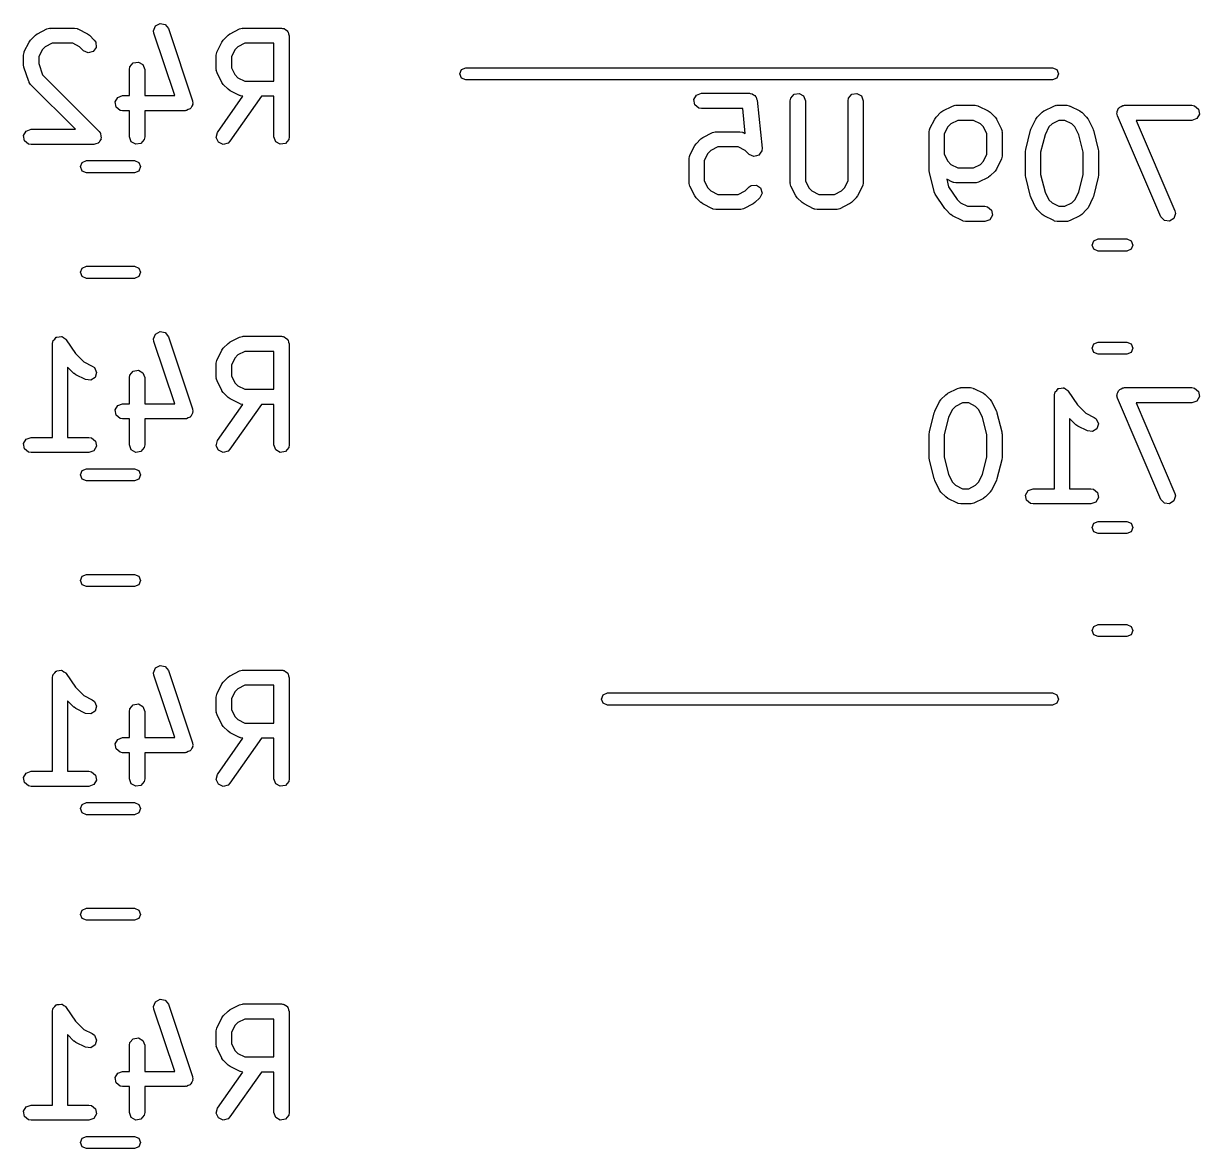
# Model space of a CAD drawing. Extents: x 123.3 to 169.7, y -142.3 to -47.
# Drawn here: x 146.46 to 158.09, y -119.17 to -108.04 of the extents above; entities that cross this region are included whole.
import ezdxf

# ---------------------------------------------------------------- set-up
doc = ezdxf.new("R2010")
doc.units = 0
doc.layers.add('BLACK', color=7, linetype='CONTINUOUS')

msp = doc.modelspace()

# ---------------------------------------------------------------- linework, layer by layer
at = {"layer": 'BLACK', "linetype": 'CONTINUOUS'}
for p, q in [((146.596, -108.145), (146.691, -108.097)), ((146.691, -108.097), (146.716, -108.09)), ((146.716, -108.09), (146.721, -108.091)), ((146.721, -108.091), (146.725, -108.089)), ((146.725, -108.089), (146.963, -108.089)), ((146.963, -108.089), (146.989, -108.094)), ((146.989, -108.094), (146.992, -108.097)), ((146.992, -108.097), (146.996, -108.097)), ((146.996, -108.097), (147.092, -108.145)), ((147.745, -108.115), (147.764, -108.067)), ((147.749, -108.14), (147.745, -108.115)), ((147.764, -108.067), (147.809, -108.043)), ((147.809, -108.043), (147.859, -108.053)), ((147.859, -108.053), (147.891, -108.093)), ((147.891, -108.093), (148.129, -108.807)), ((148.501, -108.145), (148.596, -108.097)), ((148.596, -108.097), (148.621, -108.09)), ((148.621, -108.09), (148.625, -108.091)), ((148.625, -108.091), (148.63, -108.089)), ((148.63, -108.089), (149.01, -108.089)), ((149.01, -108.089), (149.02, -108.091)), ((149.02, -108.091), (149.023, -108.091)), ((149.023, -108.091), (149.026, -108.092)), ((149.026, -108.092), (149.036, -108.094)), ((149.036, -108.094), (149.051, -108.106)), ((149.051, -108.106), (149.068, -108.116)), ((149.068, -108.116), (149.07, -108.123)), ((149.07, -108.123), (149.075, -108.127)), ((149.075, -108.127), (149.079, -108.146)), ((146.467, -108.321), (146.515, -108.226)), ((146.515, -108.226), (146.528, -108.208)), ((146.528, -108.208), (146.529, -108.207)), ((146.529, -108.207), (146.576, -108.159)), ((146.576, -108.159), (146.595, -108.146)), ((146.595, -108.146), (146.596, -108.145)), ((146.742, -108.239), (146.674, -108.274)), ((146.945, -108.239), (146.742, -108.239)), ((147.014, -108.274), (146.945, -108.239)), ((147.092, -108.145), (147.11, -108.158)), ((147.11, -108.158), (147.111, -108.159)), ((147.111, -108.159), (147.159, -108.207)), ((147.159, -108.207), (147.174, -108.228)), ((147.174, -108.228), (147.178, -108.279)), ((147.954, -108.756), (147.749, -108.14)), ((148.372, -108.321), (148.42, -108.226)), ((148.42, -108.226), (148.433, -108.208)), ((148.433, -108.208), (148.434, -108.207)), ((148.434, -108.207), (148.481, -108.159)), ((148.481, -108.159), (148.5, -108.146)), ((148.5, -108.146), (148.501, -108.145)), ((148.647, -108.239), (148.579, -108.274)), ((148.935, -108.239), (148.647, -108.239)), ((148.935, -108.613), (148.935, -108.239)), ((149.079, -108.146), (149.085, -108.164)), ((149.085, -108.164), (149.085, -109.164)), ((146.459, -108.355), (146.464, -108.329)), ((146.459, -108.45), (146.459, -108.355)), ((146.464, -108.329), (146.467, -108.326)), ((146.467, -108.326), (146.467, -108.321)), ((146.644, -108.304), (146.609, -108.373)), ((146.674, -108.274), (146.644, -108.304)), ((147.053, -108.313), (147.014, -108.274)), ((147.099, -108.334), (147.053, -108.313)), ((147.149, -108.321), (147.099, -108.334)), ((147.178, -108.279), (147.149, -108.321)), ((148.364, -108.355), (148.369, -108.329)), ((148.364, -108.498), (148.364, -108.355)), ((148.369, -108.329), (148.371, -108.326)), ((148.371, -108.326), (148.372, -108.321)), ((148.548, -108.304), (148.514, -108.373)), ((148.579, -108.274), (148.548, -108.304)), ((146.46, -108.452), (146.459, -108.45)), ((146.463, -108.474), (146.46, -108.452)), ((146.511, -108.617), (146.463, -108.474)), ((146.609, -108.373), (146.609, -108.438)), ((146.609, -108.438), (146.647, -108.552)), ((147.507, -108.498), (147.511, -108.472)), ((147.511, -108.472), (147.544, -108.433)), ((147.544, -108.433), (147.595, -108.424)), ((147.595, -108.424), (147.639, -108.45)), ((147.639, -108.45), (147.657, -108.498)), ((148.514, -108.373), (148.514, -108.48)), ((146.647, -108.552), (147.206, -109.111)), ((147.507, -108.756), (147.507, -108.498)), ((147.657, -108.498), (147.657, -108.756)), ((148.366, -108.502), (148.364, -108.498)), ((148.365, -108.506), (148.366, -108.502)), ((148.372, -108.531), (148.365, -108.506)), ((148.42, -108.626), (148.372, -108.531)), ((148.514, -108.48), (148.548, -108.549)), ((148.548, -108.549), (148.579, -108.579)), ((148.579, -108.579), (148.647, -108.613)), ((150.772, -108.541), (150.79, -108.499)), ((150.79, -108.583), (150.772, -108.541)), ((150.79, -108.499), (150.832, -108.481)), ((150.832, -108.601), (150.79, -108.583)), ((150.832, -108.481), (156.632, -108.481)), ((156.632, -108.481), (156.674, -108.499)), ((156.674, -108.583), (156.632, -108.601)), ((156.674, -108.499), (156.692, -108.541)), ((156.692, -108.541), (156.674, -108.583)), ((146.514, -108.62), (146.511, -108.617)), ((146.514, -108.625), (146.514, -108.62)), ((146.529, -108.646), (146.514, -108.625)), ((146.972, -109.089), (146.529, -108.646)), ((148.421, -108.628), (148.42, -108.626)), ((148.434, -108.646), (148.421, -108.628)), ((148.481, -108.694), (148.434, -108.646)), ((148.483, -108.694), (148.481, -108.694)), ((148.501, -108.708), (148.483, -108.694)), ((148.596, -108.755), (148.501, -108.708)), ((148.647, -108.613), (148.935, -108.613)), ((156.632, -108.601), (150.832, -108.601)), ((147.365, -108.818), (147.391, -108.774)), ((147.374, -108.869), (147.365, -108.818)), ((147.391, -108.774), (147.439, -108.756)), ((147.439, -108.756), (147.507, -108.756)), ((147.657, -108.756), (147.954, -108.756)), ((148.129, -108.807), (148.133, -108.833)), ((148.378, -109.121), (148.628, -108.763)), ((148.811, -108.763), (148.5, -109.207)), ((148.6, -108.756), (148.596, -108.755)), ((148.604, -108.759), (148.6, -108.756)), ((148.628, -108.763), (148.604, -108.759)), ((148.935, -108.763), (148.811, -108.763)), ((148.935, -109.164), (148.935, -108.763)), ((153.088, -108.795), (153.114, -108.751)), ((153.097, -108.846), (153.088, -108.795)), ((153.114, -108.751), (153.162, -108.733)), ((153.162, -108.733), (153.638, -108.733)), ((153.638, -108.733), (153.642, -108.734)), ((153.642, -108.734), (153.644, -108.734)), ((153.644, -108.734), (153.647, -108.735)), ((153.647, -108.735), (153.664, -108.738)), ((153.664, -108.738), (153.676, -108.748)), ((153.676, -108.748), (153.691, -108.755)), ((153.691, -108.755), (153.695, -108.764)), ((153.695, -108.764), (153.703, -108.771)), ((153.703, -108.771), (153.706, -108.787)), ((153.706, -108.787), (153.713, -108.801)), ((153.713, -108.801), (153.761, -109.277)), ((154.039, -108.808), (154.044, -108.783)), ((154.039, -109.618), (154.039, -108.808)), ((154.044, -108.783), (154.077, -108.743)), ((154.077, -108.743), (154.127, -108.735)), ((154.127, -108.735), (154.172, -108.76)), ((154.172, -108.76), (154.189, -108.808)), ((154.189, -108.808), (154.189, -109.6)), ((154.611, -108.808), (154.615, -108.783)), ((154.611, -109.6), (154.611, -108.808)), ((154.615, -108.783), (154.648, -108.743)), ((154.648, -108.743), (154.699, -108.735)), ((154.699, -108.735), (154.743, -108.76)), ((154.743, -108.76), (154.761, -108.808)), ((154.761, -108.808), (154.761, -109.618)), ((147.413, -108.902), (147.374, -108.869)), ((147.439, -108.906), (147.413, -108.902)), ((147.507, -108.906), (147.439, -108.906)), ((147.507, -109.164), (147.507, -108.906)), ((148.058, -108.906), (147.657, -108.906)), ((147.657, -108.906), (147.657, -109.164)), ((148.063, -108.904), (148.058, -108.906)), ((148.069, -108.905), (148.063, -108.904)), ((148.087, -108.895), (148.069, -108.905)), ((148.106, -108.888), (148.087, -108.895)), ((148.109, -108.884), (148.106, -108.888)), ((148.114, -108.881), (148.109, -108.884)), ((148.122, -108.862), (148.114, -108.881)), ((148.132, -108.844), (148.122, -108.862)), ((148.133, -108.833), (148.131, -108.838)), ((148.131, -108.838), (148.132, -108.844)), ((153.136, -108.879), (153.097, -108.846)), ((153.162, -108.883), (153.136, -108.879)), ((153.57, -108.883), (153.162, -108.883)), ((153.595, -109.132), (153.57, -108.883)), ((155.482, -108.969), (155.53, -108.921)), ((155.53, -108.921), (155.548, -108.908)), ((155.548, -108.908), (155.55, -108.907)), ((155.55, -108.907), (155.645, -108.859)), ((155.645, -108.859), (155.67, -108.852)), ((155.67, -108.852), (155.674, -108.853)), ((155.674, -108.853), (155.678, -108.851)), ((155.678, -108.851), (155.869, -108.851)), ((155.869, -108.851), (155.895, -108.856)), ((155.895, -108.856), (155.898, -108.859)), ((155.898, -108.859), (155.902, -108.859)), ((155.902, -108.859), (155.998, -108.907)), ((155.998, -108.907), (156.016, -108.92)), ((156.016, -108.92), (156.017, -108.921)), ((156.017, -108.921), (156.065, -108.969)), ((156.482, -108.969), (156.53, -108.921)), ((156.53, -108.921), (156.548, -108.908)), ((156.548, -108.908), (156.55, -108.907)), ((156.55, -108.907), (156.645, -108.859)), ((156.645, -108.859), (156.67, -108.852)), ((156.67, -108.852), (156.674, -108.853)), ((156.674, -108.853), (156.678, -108.851)), ((156.678, -108.851), (156.774, -108.851)), ((156.774, -108.851), (156.799, -108.856)), ((156.799, -108.856), (156.803, -108.859)), ((156.803, -108.859), (156.807, -108.859)), ((156.807, -108.859), (156.902, -108.907)), ((156.902, -108.907), (156.92, -108.92)), ((156.92, -108.92), (156.922, -108.921)), ((156.922, -108.921), (156.97, -108.969)), ((157.27, -108.931), (157.273, -108.922)), ((157.276, -108.956), (157.27, -108.931)), ((157.271, -108.913), (157.28, -108.898)), ((157.273, -108.922), (157.271, -108.913)), ((157.28, -108.898), (157.285, -108.881)), ((157.285, -108.881), (157.292, -108.877)), ((157.292, -108.877), (157.297, -108.869)), ((157.297, -108.869), (157.313, -108.863)), ((157.313, -108.863), (157.328, -108.853)), ((157.328, -108.853), (157.337, -108.854)), ((157.337, -108.854), (157.345, -108.851)), ((157.345, -108.851), (158.012, -108.851)), ((158.012, -108.851), (158.037, -108.856)), ((158.037, -108.856), (158.077, -108.889)), ((158.086, -108.939), (158.06, -108.984)), ((158.077, -108.889), (158.086, -108.939)), ((155.421, -109.083), (155.468, -108.988)), ((155.468, -108.988), (155.482, -108.97)), ((155.482, -108.97), (155.482, -108.969)), ((155.628, -109.036), (155.597, -109.066)), ((155.696, -109.001), (155.628, -109.036)), ((155.851, -109.001), (155.696, -109.001)), ((155.92, -109.036), (155.851, -109.001)), ((155.95, -109.066), (155.92, -109.036)), ((156.065, -108.969), (156.078, -108.987)), ((156.078, -108.987), (156.079, -108.988)), ((156.079, -108.988), (156.126, -109.083)), ((156.421, -109.083), (156.468, -108.988)), ((156.468, -108.988), (156.482, -108.97)), ((156.482, -108.97), (156.482, -108.969)), ((156.628, -109.036), (156.597, -109.066)), ((156.696, -109.001), (156.628, -109.036)), ((156.756, -109.001), (156.696, -109.001)), ((156.824, -109.036), (156.756, -109.001)), ((156.855, -109.066), (156.824, -109.036)), ((156.97, -108.969), (156.982, -108.987)), ((156.982, -108.987), (156.984, -108.988)), ((156.984, -108.988), (157.031, -109.083)), ((157.705, -109.956), (157.276, -108.956)), ((158.012, -109.001), (157.459, -109.001)), ((157.459, -109.001), (157.843, -109.897)), ((158.06, -108.984), (158.012, -109.001)), ((146.46, -109.151), (146.486, -109.107)), ((146.469, -109.202), (146.46, -109.151)), ((146.486, -109.107), (146.534, -109.089)), ((146.534, -109.089), (146.972, -109.089)), ((147.206, -109.111), (147.216, -109.125)), ((147.216, -109.125), (147.218, -109.127)), ((147.218, -109.127), (147.219, -109.129)), ((147.219, -109.129), (147.221, -109.133)), ((147.221, -109.133), (147.223, -109.155)), ((147.223, -109.155), (147.227, -109.177)), ((147.227, -109.177), (147.225, -109.18)), ((147.524, -109.213), (147.507, -109.164)), ((147.657, -109.164), (147.652, -109.19)), ((148.364, -109.171), (148.378, -109.121)), ((148.386, -109.217), (148.364, -109.171)), ((148.953, -109.213), (148.935, -109.164)), ((149.085, -109.164), (149.081, -109.19)), ((153.157, -109.184), (153.175, -109.171)), ((153.175, -109.171), (153.176, -109.17)), ((153.176, -109.17), (153.271, -109.122)), ((153.271, -109.122), (153.296, -109.115)), ((153.296, -109.115), (153.301, -109.116)), ((153.301, -109.116), (153.305, -109.114)), ((153.305, -109.114), (153.543, -109.114)), ((153.543, -109.114), (153.569, -109.119)), ((153.569, -109.119), (153.572, -109.122)), ((153.572, -109.122), (153.577, -109.122)), ((153.577, -109.122), (153.595, -109.132)), ((155.413, -109.117), (155.417, -109.091)), ((155.413, -109.498), (155.413, -109.117)), ((155.417, -109.091), (155.42, -109.088)), ((155.42, -109.088), (155.421, -109.083)), ((155.597, -109.066), (155.563, -109.135)), ((155.563, -109.135), (155.563, -109.337)), ((155.984, -109.135), (155.95, -109.066)), ((155.984, -109.337), (155.984, -109.135)), ((156.126, -109.083), (156.134, -109.108)), ((156.134, -109.108), (156.133, -109.113)), ((156.133, -109.113), (156.134, -109.117)), ((156.134, -109.117), (156.134, -109.355)), ((156.368, -109.289), (156.415, -109.099)), ((156.415, -109.099), (156.42, -109.087)), ((156.42, -109.087), (156.421, -109.083)), ((156.559, -109.143), (156.515, -109.317)), ((156.597, -109.066), (156.559, -109.143)), ((156.893, -109.143), (156.855, -109.066)), ((156.937, -109.317), (156.893, -109.143)), ((157.031, -109.083), (157.035, -109.096)), ((157.035, -109.096), (157.037, -109.099)), ((157.037, -109.099), (157.084, -109.289)), ((146.509, -109.235), (146.469, -109.202)), ((146.534, -109.239), (146.509, -109.235)), ((147.153, -109.239), (146.534, -109.239)), ((147.175, -109.232), (147.153, -109.239)), ((147.196, -109.226), (147.175, -109.232)), ((147.198, -109.223), (147.196, -109.226)), ((147.202, -109.222), (147.198, -109.223)), ((147.213, -109.202), (147.202, -109.222)), ((147.226, -109.184), (147.213, -109.202)), ((147.225, -109.18), (147.226, -109.184)), ((147.569, -109.238), (147.524, -109.213)), ((147.619, -109.229), (147.569, -109.238)), ((147.652, -109.19), (147.619, -109.229)), ((148.433, -109.239), (148.386, -109.217)), ((148.482, -109.226), (148.433, -109.239)), ((148.5, -109.207), (148.482, -109.226)), ((148.997, -109.238), (148.953, -109.213)), ((149.048, -109.229), (148.997, -109.238)), ((149.081, -109.19), (149.048, -109.229)), ((153.047, -109.346), (153.095, -109.251)), ((153.095, -109.251), (153.108, -109.233)), ((153.108, -109.233), (153.109, -109.232)), ((153.109, -109.232), (153.157, -109.184)), ((153.323, -109.264), (153.254, -109.299)), ((153.525, -109.264), (153.323, -109.264)), ((153.594, -109.299), (153.525, -109.264)), ((153.761, -109.277), (153.759, -109.303)), ((156.365, -109.307), (156.368, -109.293)), ((156.368, -109.293), (156.368, -109.289)), ((157.084, -109.289), (157.086, -109.304)), ((147.04, -109.417), (147.083, -109.399)), ((147.083, -109.399), (147.557, -109.399)), ((147.557, -109.399), (147.6, -109.417)), ((153.039, -109.38), (153.044, -109.354)), ((153.039, -109.618), (153.039, -109.38)), ((153.044, -109.354), (153.047, -109.351)), ((153.047, -109.351), (153.047, -109.346)), ((153.224, -109.329), (153.189, -109.398)), ((153.189, -109.398), (153.189, -109.6)), ((153.254, -109.299), (153.224, -109.329)), ((153.633, -109.338), (153.594, -109.299)), ((153.634, -109.338), (153.633, -109.338)), ((153.633, -109.338), (153.633, -109.338)), ((153.657, -109.349), (153.634, -109.338)), ((153.679, -109.359), (153.657, -109.349)), ((153.68, -109.359), (153.679, -109.359)), ((153.705, -109.353), (153.68, -109.359)), ((153.68, -109.359), (153.68, -109.359)), ((153.729, -109.346), (153.705, -109.353)), ((153.73, -109.345), (153.729, -109.346)), ((153.729, -109.346), (153.729, -109.346)), ((153.744, -109.325), (153.73, -109.345)), ((153.758, -109.304), (153.744, -109.325)), ((153.759, -109.303), (153.758, -109.303)), ((153.758, -109.303), (153.758, -109.304)), ((155.563, -109.337), (155.597, -109.406)), ((155.597, -109.406), (155.628, -109.436)), ((155.92, -109.436), (155.95, -109.406)), ((155.95, -109.406), (155.984, -109.337)), ((156.126, -109.388), (156.079, -109.484)), ((156.127, -109.384), (156.126, -109.388)), ((156.13, -109.381), (156.127, -109.384)), ((156.134, -109.355), (156.13, -109.381)), ((156.365, -109.545), (156.365, -109.307)), ((156.515, -109.317), (156.515, -109.536)), ((156.937, -109.536), (156.937, -109.317)), ((157.086, -109.304), (157.087, -109.307)), ((157.087, -109.307), (157.087, -109.545)), ((147.023, -109.459), (147.04, -109.417)), ((147.04, -109.502), (147.023, -109.459)), ((147.083, -109.519), (147.04, -109.502)), ((147.557, -109.519), (147.083, -109.519)), ((147.6, -109.502), (147.557, -109.519)), ((147.6, -109.417), (147.617, -109.459)), ((147.617, -109.459), (147.6, -109.502)), ((155.414, -109.501), (155.413, -109.498)), ((155.415, -109.516), (155.414, -109.501)), ((155.463, -109.706), (155.415, -109.516)), ((155.628, -109.436), (155.696, -109.47)), ((155.696, -109.47), (155.851, -109.47)), ((155.851, -109.47), (155.92, -109.436)), ((156.065, -109.503), (156.017, -109.551)), ((156.079, -109.484), (156.065, -109.502)), ((156.065, -109.502), (156.065, -109.503)), ((153.041, -109.622), (153.039, -109.618)), ((153.04, -109.626), (153.041, -109.622)), ((153.047, -109.651), (153.04, -109.626)), ((153.189, -109.6), (153.224, -109.669)), ((153.654, -109.645), (153.705, -109.641)), ((153.705, -109.641), (153.747, -109.67)), ((154.041, -109.622), (154.039, -109.618)), ((154.04, -109.626), (154.041, -109.622)), ((154.047, -109.651), (154.04, -109.626)), ((154.189, -109.6), (154.224, -109.669)), ((154.577, -109.669), (154.611, -109.6)), ((154.761, -109.618), (154.756, -109.644)), ((155.645, -109.613), (155.587, -109.583)), ((155.587, -109.583), (155.605, -109.657)), ((155.649, -109.613), (155.645, -109.613)), ((155.653, -109.616), (155.649, -109.613)), ((155.678, -109.62), (155.653, -109.616)), ((155.869, -109.62), (155.678, -109.62)), ((155.873, -109.619), (155.869, -109.62)), ((155.877, -109.62), (155.873, -109.619)), ((155.902, -109.613), (155.877, -109.62)), ((155.998, -109.565), (155.902, -109.613)), ((155.999, -109.564), (155.998, -109.565)), ((156.017, -109.551), (155.999, -109.564)), ((156.366, -109.549), (156.365, -109.545)), ((156.368, -109.564), (156.366, -109.549)), ((156.415, -109.754), (156.368, -109.564)), ((156.515, -109.536), (156.559, -109.71)), ((156.893, -109.71), (156.937, -109.536)), ((157.084, -109.564), (157.037, -109.754)), ((157.087, -109.545), (157.084, -109.56)), ((157.084, -109.56), (157.084, -109.564)), ((153.095, -109.747), (153.047, -109.651)), ((153.096, -109.748), (153.095, -109.747)), ((153.109, -109.766), (153.096, -109.748)), ((153.224, -109.669), (153.254, -109.699)), ((153.254, -109.699), (153.323, -109.733)), ((153.323, -109.733), (153.525, -109.733)), ((153.525, -109.733), (153.594, -109.699)), ((153.594, -109.699), (153.633, -109.66)), ((153.633, -109.66), (153.654, -109.645)), ((153.761, -109.72), (153.739, -109.766)), ((153.747, -109.67), (153.761, -109.72)), ((154.095, -109.747), (154.047, -109.651)), ((154.096, -109.748), (154.095, -109.747)), ((154.109, -109.766), (154.096, -109.748)), ((154.224, -109.669), (154.254, -109.699)), ((154.254, -109.699), (154.323, -109.733)), ((154.323, -109.733), (154.478, -109.733)), ((154.478, -109.733), (154.546, -109.699)), ((154.546, -109.699), (154.577, -109.669)), ((154.705, -109.747), (154.692, -109.765)), ((154.753, -109.651), (154.705, -109.747)), ((154.756, -109.644), (154.753, -109.647)), ((154.753, -109.647), (154.753, -109.651)), ((155.463, -109.707), (155.463, -109.706)), ((155.473, -109.73), (155.463, -109.707)), ((155.568, -109.873), (155.473, -109.73)), ((155.605, -109.657), (155.689, -109.783)), ((156.417, -109.757), (156.415, -109.754)), ((156.421, -109.769), (156.417, -109.757)), ((156.559, -109.71), (156.597, -109.787)), ((156.855, -109.787), (156.893, -109.71)), ((157.037, -109.754), (157.032, -109.766)), ((153.157, -109.814), (153.109, -109.766)), ((153.158, -109.814), (153.157, -109.814)), ((153.176, -109.828), (153.158, -109.814)), ((153.271, -109.875), (153.176, -109.828)), ((153.276, -109.876), (153.271, -109.875)), ((153.577, -109.875), (153.552, -109.883)), ((153.672, -109.828), (153.577, -109.875)), ((153.673, -109.827), (153.672, -109.828)), ((153.691, -109.814), (153.673, -109.827)), ((153.739, -109.766), (153.691, -109.814)), ((154.157, -109.814), (154.109, -109.766)), ((154.158, -109.814), (154.157, -109.814)), ((154.176, -109.828), (154.158, -109.814)), ((154.271, -109.875), (154.176, -109.828)), ((154.276, -109.876), (154.271, -109.875)), ((154.529, -109.875), (154.504, -109.883)), ((154.624, -109.828), (154.529, -109.875)), ((154.625, -109.827), (154.624, -109.828)), ((154.644, -109.814), (154.625, -109.827)), ((154.691, -109.766), (154.644, -109.814)), ((154.692, -109.765), (154.691, -109.766)), ((155.571, -109.875), (155.568, -109.873)), ((155.578, -109.884), (155.571, -109.875)), ((155.689, -109.783), (155.723, -109.817)), ((155.723, -109.817), (155.791, -109.851)), ((155.791, -109.851), (155.964, -109.851)), ((155.964, -109.851), (155.99, -109.856)), ((155.99, -109.856), (156.029, -109.889)), ((156.468, -109.865), (156.421, -109.769)), ((156.47, -109.866), (156.468, -109.865)), ((156.482, -109.884), (156.47, -109.866)), ((156.597, -109.787), (156.628, -109.817)), ((156.628, -109.817), (156.696, -109.851)), ((156.696, -109.851), (156.756, -109.851)), ((156.756, -109.851), (156.824, -109.817)), ((156.824, -109.817), (156.855, -109.787)), ((156.984, -109.865), (156.97, -109.883)), ((157.031, -109.769), (156.984, -109.865)), ((157.032, -109.766), (157.031, -109.769)), ((153.279, -109.879), (153.276, -109.876)), ((153.305, -109.883), (153.279, -109.879)), ((153.543, -109.883), (153.305, -109.883)), ((153.547, -109.882), (153.543, -109.883)), ((153.552, -109.883), (153.547, -109.882)), ((154.279, -109.879), (154.276, -109.876)), ((154.305, -109.883), (154.279, -109.879)), ((154.495, -109.883), (154.305, -109.883)), ((154.5, -109.882), (154.495, -109.883)), ((154.504, -109.883), (154.5, -109.882)), ((155.625, -109.932), (155.578, -109.884)), ((155.627, -109.932), (155.625, -109.932)), ((155.645, -109.946), (155.627, -109.932)), ((155.74, -109.993), (155.645, -109.946)), ((156.012, -109.984), (155.964, -110.001)), ((156.038, -109.939), (156.012, -109.984)), ((156.029, -109.889), (156.038, -109.939)), ((156.53, -109.932), (156.482, -109.884)), ((156.532, -109.932), (156.53, -109.932)), ((156.55, -109.946), (156.532, -109.932)), ((156.645, -109.993), (156.55, -109.946)), ((156.902, -109.946), (156.807, -109.993)), ((156.904, -109.945), (156.902, -109.946)), ((156.922, -109.932), (156.904, -109.945)), ((156.97, -109.884), (156.922, -109.932)), ((156.97, -109.883), (156.97, -109.884)), ((157.74, -109.993), (157.705, -109.956)), ((157.834, -109.971), (157.791, -109.999)), ((157.849, -109.922), (157.834, -109.971)), ((157.843, -109.897), (157.849, -109.922)), ((155.745, -109.994), (155.74, -109.993)), ((155.748, -109.997), (155.745, -109.994)), ((155.774, -110.001), (155.748, -109.997)), ((155.964, -110.001), (155.774, -110.001)), ((156.649, -109.994), (156.645, -109.993)), ((156.653, -109.997), (156.649, -109.994)), ((156.678, -110.001), (156.653, -109.997)), ((156.774, -110.001), (156.678, -110.001)), ((156.778, -110), (156.774, -110.001)), ((156.782, -110.001), (156.778, -110)), ((156.807, -109.993), (156.782, -110.001)), ((157.791, -109.999), (157.74, -109.993)), ((157.025, -110.234), (157.043, -110.192)), ((157.043, -110.192), (157.085, -110.174)), ((157.085, -110.174), (157.367, -110.174)), ((157.367, -110.174), (157.409, -110.192)), ((157.409, -110.192), (157.427, -110.234)), ((157.043, -110.276), (157.025, -110.234)), ((157.085, -110.294), (157.043, -110.276)), ((157.367, -110.294), (157.085, -110.294)), ((157.409, -110.276), (157.367, -110.294)), ((157.427, -110.234), (157.409, -110.276)), ((147.04, -110.462), (147.083, -110.444)), ((147.083, -110.444), (147.557, -110.444)), ((147.557, -110.444), (147.6, -110.462)), ((147.023, -110.504), (147.04, -110.462)), ((147.04, -110.547), (147.023, -110.504)), ((147.083, -110.564), (147.04, -110.547)), ((147.557, -110.564), (147.083, -110.564)), ((147.6, -110.547), (147.557, -110.564)), ((147.6, -110.462), (147.617, -110.504)), ((147.617, -110.504), (147.6, -110.547)), ((146.769, -111.164), (146.782, -111.147)), ((146.782, -111.147), (146.787, -111.147)), ((146.787, -111.147), (146.79, -111.144)), ((146.79, -111.144), (146.812, -111.142)), ((146.812, -111.142), (146.833, -111.139)), ((146.833, -111.139), (146.837, -111.141)), ((146.837, -111.141), (146.841, -111.14)), ((146.841, -111.14), (146.859, -111.153)), ((146.859, -111.153), (146.877, -111.164)), ((147.745, -111.163), (147.764, -111.115)), ((147.764, -111.115), (147.809, -111.091)), ((147.809, -111.091), (147.859, -111.101)), ((147.859, -111.101), (147.891, -111.141)), ((147.891, -111.141), (148.129, -111.855)), ((148.501, -111.193), (148.596, -111.145)), ((148.596, -111.145), (148.621, -111.138)), ((148.621, -111.138), (148.625, -111.139)), ((148.625, -111.139), (148.63, -111.137)), ((148.63, -111.137), (149.01, -111.137)), ((149.01, -111.137), (149.02, -111.139)), ((149.02, -111.139), (149.023, -111.139)), ((149.023, -111.139), (149.026, -111.14)), ((149.026, -111.14), (149.036, -111.142)), ((149.036, -111.142), (149.051, -111.154)), ((149.051, -111.154), (149.068, -111.164)), ((146.745, -111.212), (146.75, -111.187)), ((146.745, -112.137), (146.745, -111.212)), ((146.75, -111.187), (146.752, -111.183)), ((146.752, -111.183), (146.753, -111.179)), ((146.753, -111.179), (146.769, -111.164)), ((146.877, -111.164), (146.879, -111.168)), ((146.879, -111.168), (146.882, -111.171)), ((146.882, -111.171), (146.974, -111.307)), ((147.749, -111.188), (147.745, -111.163)), ((147.954, -111.804), (147.749, -111.188)), ((148.42, -111.274), (148.433, -111.256)), ((148.433, -111.256), (148.434, -111.255)), ((148.434, -111.255), (148.481, -111.207)), ((148.481, -111.207), (148.5, -111.194)), ((148.5, -111.194), (148.501, -111.193)), ((149.068, -111.164), (149.07, -111.171)), ((149.07, -111.171), (149.075, -111.175)), ((149.075, -111.175), (149.079, -111.194)), ((149.079, -111.194), (149.085, -111.212)), ((149.085, -111.212), (149.085, -112.212)), ((157.025, -111.254), (157.043, -111.212)), ((157.043, -111.296), (157.025, -111.254)), ((157.043, -111.212), (157.085, -111.194)), ((157.085, -111.194), (157.367, -111.194)), ((157.367, -111.194), (157.409, -111.212)), ((157.409, -111.212), (157.427, -111.254)), ((157.427, -111.254), (157.409, -111.296)), ((146.974, -111.307), (147.055, -111.389)), ((148.364, -111.403), (148.369, -111.377)), ((148.369, -111.377), (148.371, -111.374)), ((148.371, -111.374), (148.372, -111.369)), ((148.372, -111.369), (148.42, -111.274)), ((148.548, -111.352), (148.514, -111.421)), ((148.579, -111.322), (148.548, -111.352)), ((148.647, -111.287), (148.579, -111.322)), ((148.935, -111.287), (148.647, -111.287)), ((148.935, -111.661), (148.935, -111.287)), ((157.085, -111.314), (157.043, -111.296)), ((157.367, -111.314), (157.085, -111.314)), ((157.409, -111.296), (157.367, -111.314)), ((146.957, -111.504), (146.895, -111.441)), ((146.895, -111.441), (146.895, -112.137)), ((147.055, -111.389), (147.139, -111.431)), ((147.139, -111.431), (147.16, -111.447)), ((147.16, -111.447), (147.181, -111.494)), ((147.181, -111.494), (147.166, -111.543)), ((147.511, -111.52), (147.544, -111.481)), ((147.544, -111.481), (147.595, -111.472)), ((147.595, -111.472), (147.639, -111.498)), ((147.639, -111.498), (147.657, -111.546)), ((148.364, -111.546), (148.364, -111.403)), ((148.514, -111.421), (148.514, -111.528)), ((146.959, -111.504), (146.957, -111.504)), ((146.977, -111.518), (146.959, -111.504)), ((147.072, -111.565), (146.977, -111.518)), ((147.123, -111.571), (147.072, -111.565)), ((147.166, -111.543), (147.123, -111.571)), ((147.507, -111.546), (147.511, -111.52)), ((147.507, -111.804), (147.507, -111.546)), ((147.657, -111.546), (147.657, -111.804)), ((148.366, -111.55), (148.364, -111.546)), ((148.365, -111.554), (148.366, -111.55)), ((148.372, -111.579), (148.365, -111.554)), ((148.42, -111.674), (148.372, -111.579)), ((148.514, -111.528), (148.548, -111.597)), ((148.548, -111.597), (148.579, -111.627)), ((148.421, -111.676), (148.42, -111.674)), ((148.434, -111.694), (148.421, -111.676)), ((148.481, -111.742), (148.434, -111.694)), ((148.579, -111.627), (148.647, -111.661)), ((148.647, -111.661), (148.935, -111.661)), ((155.53, -111.763), (155.578, -111.715)), ((155.578, -111.715), (155.596, -111.702)), ((155.596, -111.702), (155.597, -111.701)), ((155.597, -111.701), (155.692, -111.653)), ((155.692, -111.653), (155.717, -111.646)), ((155.717, -111.646), (155.722, -111.647)), ((155.722, -111.647), (155.726, -111.645)), ((155.726, -111.645), (155.821, -111.645)), ((155.821, -111.645), (155.847, -111.65)), ((155.847, -111.65), (155.85, -111.653)), ((155.85, -111.653), (155.855, -111.653)), ((155.855, -111.653), (155.95, -111.701)), ((155.95, -111.701), (155.968, -111.714)), ((155.968, -111.714), (155.97, -111.715)), ((155.97, -111.715), (156.017, -111.763)), ((156.651, -111.72), (156.656, -111.695)), ((156.651, -112.645), (156.651, -111.72)), ((156.656, -111.695), (156.658, -111.691)), ((156.658, -111.691), (156.659, -111.687)), ((156.659, -111.687), (156.675, -111.672)), ((156.675, -111.672), (156.689, -111.655)), ((156.689, -111.655), (156.693, -111.655)), ((156.693, -111.655), (156.696, -111.652)), ((156.696, -111.652), (156.718, -111.65)), ((156.718, -111.65), (156.739, -111.647)), ((156.739, -111.647), (156.743, -111.649)), ((156.743, -111.649), (156.747, -111.648)), ((156.747, -111.648), (156.765, -111.661)), ((156.765, -111.661), (156.783, -111.672)), ((156.783, -111.672), (156.785, -111.676)), ((156.785, -111.676), (156.788, -111.679)), ((156.788, -111.679), (156.88, -111.815)), ((157.27, -111.725), (157.273, -111.716)), ((157.276, -111.75), (157.27, -111.725)), ((157.271, -111.707), (157.28, -111.692)), ((157.273, -111.716), (157.271, -111.707)), ((157.28, -111.692), (157.285, -111.675)), ((157.285, -111.675), (157.292, -111.671)), ((157.292, -111.671), (157.297, -111.663)), ((157.297, -111.663), (157.313, -111.657)), ((157.313, -111.657), (157.328, -111.647)), ((157.328, -111.647), (157.337, -111.648)), ((157.337, -111.648), (157.345, -111.645)), ((157.345, -111.645), (158.012, -111.645)), ((158.012, -111.645), (158.037, -111.65)), ((158.037, -111.65), (158.077, -111.683)), ((158.086, -111.733), (158.06, -111.778)), ((158.077, -111.683), (158.086, -111.733)), ((147.365, -111.866), (147.391, -111.822)), ((147.391, -111.822), (147.439, -111.804)), ((147.439, -111.804), (147.507, -111.804)), ((147.657, -111.804), (147.954, -111.804)), ((148.378, -112.169), (148.628, -111.811)), ((148.483, -111.742), (148.481, -111.742)), ((148.501, -111.756), (148.483, -111.742)), ((148.811, -111.811), (148.5, -112.255)), ((148.596, -111.803), (148.501, -111.756)), ((148.6, -111.804), (148.596, -111.803)), ((148.604, -111.807), (148.6, -111.804)), ((148.628, -111.811), (148.604, -111.807)), ((148.935, -111.811), (148.811, -111.811)), ((148.935, -112.212), (148.935, -111.811)), ((155.468, -111.877), (155.516, -111.782)), ((155.516, -111.782), (155.529, -111.764)), ((155.529, -111.764), (155.53, -111.763)), ((155.675, -111.83), (155.645, -111.86)), ((155.744, -111.795), (155.675, -111.83)), ((155.804, -111.795), (155.744, -111.795)), ((155.872, -111.83), (155.804, -111.795)), ((155.902, -111.86), (155.872, -111.83)), ((156.017, -111.763), (156.03, -111.781)), ((156.03, -111.781), (156.031, -111.782)), ((156.031, -111.782), (156.079, -111.877)), ((156.88, -111.815), (156.961, -111.897)), ((157.705, -112.75), (157.276, -111.75)), ((158.012, -111.795), (157.459, -111.795)), ((157.459, -111.795), (157.843, -112.691)), ((158.06, -111.778), (158.012, -111.795)), ((147.374, -111.917), (147.365, -111.866)), ((147.413, -111.95), (147.374, -111.917)), ((147.439, -111.954), (147.413, -111.95)), ((147.507, -111.954), (147.439, -111.954)), ((147.507, -112.212), (147.507, -111.954)), ((148.058, -111.954), (147.657, -111.954)), ((147.657, -111.954), (147.657, -112.212)), ((148.063, -111.952), (148.058, -111.954)), ((148.069, -111.953), (148.063, -111.952)), ((148.087, -111.943), (148.069, -111.953)), ((148.106, -111.936), (148.087, -111.943)), ((148.109, -111.932), (148.106, -111.936)), ((148.114, -111.929), (148.109, -111.932)), ((148.122, -111.91), (148.114, -111.929)), ((148.132, -111.892), (148.122, -111.91)), ((148.129, -111.855), (148.133, -111.881)), ((148.133, -111.881), (148.131, -111.886)), ((148.131, -111.886), (148.132, -111.892)), ((155.415, -112.083), (155.463, -111.893)), ((155.463, -111.893), (155.468, -111.881)), ((155.468, -111.881), (155.468, -111.877)), ((155.606, -111.937), (155.563, -112.111)), ((155.645, -111.86), (155.606, -111.937)), ((155.941, -111.937), (155.902, -111.86)), ((155.984, -112.111), (155.941, -111.937)), ((156.079, -111.877), (156.082, -111.89)), ((156.082, -111.89), (156.084, -111.893)), ((156.084, -111.893), (156.132, -112.083)), ((156.863, -112.012), (156.801, -111.949)), ((156.801, -111.949), (156.801, -112.645)), ((156.961, -111.897), (157.045, -111.939)), ((157.045, -111.939), (157.066, -111.955)), ((157.066, -111.955), (157.087, -112.002)), ((155.416, -112.087), (155.415, -112.083)), ((156.132, -112.083), (156.133, -112.098)), ((156.865, -112.012), (156.863, -112.012)), ((156.883, -112.026), (156.865, -112.012)), ((156.978, -112.073), (156.883, -112.026)), ((157.029, -112.079), (156.978, -112.073)), ((157.072, -112.051), (157.029, -112.079)), ((157.087, -112.002), (157.072, -112.051)), ((146.46, -112.199), (146.486, -112.155)), ((146.469, -112.25), (146.46, -112.199)), ((146.486, -112.155), (146.534, -112.137)), ((146.534, -112.137), (146.745, -112.137)), ((146.895, -112.137), (147.106, -112.137)), ((147.106, -112.137), (147.131, -112.142)), ((147.131, -112.142), (147.171, -112.175)), ((147.171, -112.175), (147.18, -112.225)), ((148.364, -112.219), (148.378, -112.169)), ((155.413, -112.101), (155.416, -112.087)), ((155.413, -112.339), (155.413, -112.101)), ((155.563, -112.111), (155.563, -112.33)), ((155.984, -112.33), (155.984, -112.111)), ((156.133, -112.098), (156.134, -112.101)), ((156.134, -112.101), (156.134, -112.339)), ((146.509, -112.283), (146.469, -112.25)), ((146.534, -112.287), (146.509, -112.283)), ((147.106, -112.287), (146.534, -112.287)), ((147.154, -112.27), (147.106, -112.287)), ((147.18, -112.225), (147.154, -112.27)), ((147.524, -112.261), (147.507, -112.212)), ((147.569, -112.286), (147.524, -112.261)), ((147.619, -112.277), (147.569, -112.286)), ((147.652, -112.238), (147.619, -112.277)), ((147.657, -112.212), (147.652, -112.238)), ((148.386, -112.265), (148.364, -112.219)), ((148.433, -112.287), (148.386, -112.265)), ((148.482, -112.274), (148.433, -112.287)), ((148.5, -112.255), (148.482, -112.274)), ((148.953, -112.261), (148.935, -112.212)), ((148.997, -112.286), (148.953, -112.261)), ((149.048, -112.277), (148.997, -112.286)), ((149.081, -112.238), (149.048, -112.277)), ((149.085, -112.212), (149.081, -112.238)), ((155.414, -112.343), (155.413, -112.339)), ((155.415, -112.358), (155.414, -112.343)), ((155.463, -112.548), (155.415, -112.358)), ((155.563, -112.33), (155.606, -112.504)), ((155.941, -112.504), (155.984, -112.33)), ((156.132, -112.358), (156.084, -112.548)), ((156.134, -112.339), (156.132, -112.354)), ((156.132, -112.354), (156.132, -112.358)), ((147.023, -112.507), (147.04, -112.465)), ((147.04, -112.55), (147.023, -112.507)), ((147.04, -112.465), (147.083, -112.447)), ((147.083, -112.447), (147.557, -112.447)), ((147.557, -112.447), (147.6, -112.465)), ((147.6, -112.465), (147.617, -112.507)), ((147.617, -112.507), (147.6, -112.55)), ((155.465, -112.551), (155.463, -112.548)), ((155.606, -112.504), (155.645, -112.581)), ((155.902, -112.581), (155.941, -112.504)), ((156.084, -112.548), (156.079, -112.56)), ((147.083, -112.567), (147.04, -112.55)), ((147.557, -112.567), (147.083, -112.567)), ((147.6, -112.55), (147.557, -112.567)), ((155.468, -112.563), (155.465, -112.551)), ((155.516, -112.659), (155.468, -112.563)), ((155.517, -112.66), (155.516, -112.659)), ((155.53, -112.678), (155.517, -112.66)), ((155.645, -112.581), (155.675, -112.611)), ((155.675, -112.611), (155.744, -112.645)), ((155.744, -112.645), (155.804, -112.645)), ((155.804, -112.645), (155.872, -112.611)), ((155.872, -112.611), (155.902, -112.581)), ((156.031, -112.659), (156.018, -112.677)), ((156.079, -112.563), (156.031, -112.659)), ((156.079, -112.56), (156.079, -112.563)), ((156.366, -112.707), (156.392, -112.663)), ((156.392, -112.663), (156.44, -112.645)), ((156.44, -112.645), (156.651, -112.645)), ((156.801, -112.645), (157.012, -112.645)), ((157.012, -112.645), (157.037, -112.65)), ((157.037, -112.65), (157.077, -112.683)), ((155.578, -112.726), (155.53, -112.678)), ((155.579, -112.726), (155.578, -112.726)), ((155.597, -112.74), (155.579, -112.726)), ((155.692, -112.787), (155.597, -112.74)), ((155.95, -112.74), (155.855, -112.787)), ((155.951, -112.739), (155.95, -112.74)), ((155.97, -112.726), (155.951, -112.739)), ((156.017, -112.678), (155.97, -112.726)), ((156.018, -112.677), (156.017, -112.678)), ((156.375, -112.758), (156.366, -112.707)), ((156.415, -112.791), (156.375, -112.758)), ((157.06, -112.778), (157.012, -112.795)), ((157.086, -112.733), (157.06, -112.778)), ((157.077, -112.683), (157.086, -112.733)), ((157.74, -112.787), (157.705, -112.75)), ((157.834, -112.765), (157.791, -112.793)), ((157.849, -112.716), (157.834, -112.765)), ((157.843, -112.691), (157.849, -112.716)), ((155.697, -112.788), (155.692, -112.787)), ((155.7, -112.791), (155.697, -112.788)), ((155.726, -112.795), (155.7, -112.791)), ((155.821, -112.795), (155.726, -112.795)), ((155.825, -112.794), (155.821, -112.795)), ((155.83, -112.795), (155.825, -112.794)), ((155.855, -112.787), (155.83, -112.795)), ((156.44, -112.795), (156.415, -112.791)), ((157.012, -112.795), (156.44, -112.795)), ((157.791, -112.793), (157.74, -112.787)), ((157.025, -113.028), (157.043, -112.986)), ((157.043, -112.986), (157.085, -112.968)), ((157.085, -112.968), (157.367, -112.968)), ((157.367, -112.968), (157.409, -112.986)), ((157.409, -112.986), (157.427, -113.028)), ((157.043, -113.07), (157.025, -113.028)), ((157.085, -113.088), (157.043, -113.07)), ((157.367, -113.088), (157.085, -113.088)), ((157.409, -113.07), (157.367, -113.088)), ((157.427, -113.028), (157.409, -113.07)), ((147.023, -113.552), (147.04, -113.51)), ((147.04, -113.595), (147.023, -113.552)), ((147.04, -113.51), (147.083, -113.492)), ((147.083, -113.612), (147.04, -113.595)), ((147.083, -113.492), (147.557, -113.492)), ((147.557, -113.492), (147.6, -113.51)), ((147.6, -113.595), (147.557, -113.612)), ((147.6, -113.51), (147.617, -113.552)), ((147.617, -113.552), (147.6, -113.595)), ((147.557, -113.612), (147.083, -113.612)), ((157.025, -114.048), (157.043, -114.006)), ((157.043, -114.09), (157.025, -114.048)), ((157.043, -114.006), (157.085, -113.988)), ((157.085, -113.988), (157.367, -113.988)), ((157.367, -113.988), (157.409, -114.006)), ((157.409, -114.006), (157.427, -114.048)), ((157.427, -114.048), (157.409, -114.09)), ((157.085, -114.108), (157.043, -114.09)), ((157.367, -114.108), (157.085, -114.108)), ((157.409, -114.09), (157.367, -114.108)), ((147.764, -114.417), (147.809, -114.393)), ((147.809, -114.393), (147.859, -114.403)), ((147.859, -114.403), (147.891, -114.443)), ((146.745, -114.514), (146.75, -114.489)), ((146.745, -115.439), (146.745, -114.514)), ((146.75, -114.489), (146.752, -114.485)), ((146.752, -114.485), (146.753, -114.481)), ((146.753, -114.481), (146.769, -114.466)), ((146.769, -114.466), (146.782, -114.449)), ((146.782, -114.449), (146.787, -114.449)), ((146.787, -114.449), (146.79, -114.446)), ((146.79, -114.446), (146.812, -114.444)), ((146.812, -114.444), (146.833, -114.441)), ((146.833, -114.441), (146.837, -114.443)), ((146.837, -114.443), (146.841, -114.442)), ((146.841, -114.442), (146.859, -114.455)), ((146.859, -114.455), (146.877, -114.466)), ((146.877, -114.466), (146.879, -114.47)), ((146.879, -114.47), (146.882, -114.473)), ((146.882, -114.473), (146.974, -114.609)), ((147.745, -114.465), (147.764, -114.417)), ((147.749, -114.49), (147.745, -114.465)), ((147.954, -115.106), (147.749, -114.49)), ((147.891, -114.443), (148.129, -115.157)), ((148.434, -114.557), (148.481, -114.509)), ((148.481, -114.509), (148.5, -114.496)), ((148.5, -114.496), (148.501, -114.495)), ((148.501, -114.495), (148.596, -114.447)), ((148.596, -114.447), (148.621, -114.44)), ((148.621, -114.44), (148.625, -114.441)), ((148.625, -114.441), (148.63, -114.439)), ((148.63, -114.439), (149.01, -114.439)), ((149.01, -114.439), (149.02, -114.441)), ((149.02, -114.441), (149.023, -114.441)), ((149.023, -114.441), (149.026, -114.442)), ((149.026, -114.442), (149.036, -114.444)), ((149.036, -114.444), (149.051, -114.456)), ((149.051, -114.456), (149.068, -114.466)), ((149.068, -114.466), (149.07, -114.473)), ((149.07, -114.473), (149.075, -114.477)), ((149.075, -114.477), (149.079, -114.496)), ((149.079, -114.496), (149.085, -114.514)), ((149.085, -114.514), (149.085, -115.514)), ((146.974, -114.609), (147.055, -114.691)), ((148.372, -114.671), (148.42, -114.576)), ((148.42, -114.576), (148.433, -114.558)), ((148.433, -114.558), (148.434, -114.557)), ((148.579, -114.624), (148.548, -114.654)), ((148.647, -114.589), (148.579, -114.624)), ((148.935, -114.589), (148.647, -114.589)), ((148.935, -114.963), (148.935, -114.589)), ((146.957, -114.806), (146.895, -114.743)), ((146.895, -114.743), (146.895, -115.439)), ((147.055, -114.691), (147.139, -114.733)), ((147.139, -114.733), (147.16, -114.749)), ((147.16, -114.749), (147.181, -114.796)), ((148.364, -114.705), (148.369, -114.679)), ((148.364, -114.848), (148.364, -114.705)), ((148.369, -114.679), (148.371, -114.676)), ((148.371, -114.676), (148.372, -114.671)), ((148.548, -114.654), (148.514, -114.723)), ((148.514, -114.723), (148.514, -114.83)), ((152.172, -114.725), (152.19, -114.683)), ((152.19, -114.767), (152.172, -114.725)), ((152.19, -114.683), (152.232, -114.665)), ((152.232, -114.665), (156.632, -114.665)), ((156.632, -114.665), (156.674, -114.683)), ((156.674, -114.683), (156.692, -114.725)), ((156.692, -114.725), (156.674, -114.767)), ((146.959, -114.806), (146.957, -114.806)), ((146.977, -114.82), (146.959, -114.806)), ((147.072, -114.867), (146.977, -114.82)), ((147.123, -114.873), (147.072, -114.867)), ((147.166, -114.845), (147.123, -114.873)), ((147.181, -114.796), (147.166, -114.845)), ((147.507, -114.848), (147.511, -114.822)), ((147.507, -115.106), (147.507, -114.848)), ((147.511, -114.822), (147.544, -114.783)), ((147.544, -114.783), (147.595, -114.774)), ((147.595, -114.774), (147.639, -114.8)), ((147.639, -114.8), (147.657, -114.848)), ((147.657, -114.848), (147.657, -115.106)), ((148.366, -114.852), (148.364, -114.848)), ((148.365, -114.856), (148.366, -114.852)), ((148.372, -114.881), (148.365, -114.856)), ((148.514, -114.83), (148.548, -114.899)), ((152.232, -114.785), (152.19, -114.767)), ((156.632, -114.785), (152.232, -114.785)), ((156.674, -114.767), (156.632, -114.785)), ((148.42, -114.976), (148.372, -114.881)), ((148.421, -114.978), (148.42, -114.976)), ((148.434, -114.996), (148.421, -114.978)), ((148.548, -114.899), (148.579, -114.929)), ((148.579, -114.929), (148.647, -114.963)), ((148.647, -114.963), (148.935, -114.963)), ((147.391, -115.124), (147.439, -115.106)), ((147.439, -115.106), (147.507, -115.106)), ((147.657, -115.106), (147.954, -115.106)), ((148.481, -115.044), (148.434, -114.996)), ((148.483, -115.044), (148.481, -115.044)), ((148.501, -115.058), (148.483, -115.044)), ((148.596, -115.105), (148.501, -115.058)), ((148.6, -115.106), (148.596, -115.105)), ((148.604, -115.109), (148.6, -115.106)), ((147.365, -115.168), (147.391, -115.124)), ((147.374, -115.219), (147.365, -115.168)), ((147.413, -115.252), (147.374, -115.219)), ((148.122, -115.212), (148.114, -115.231)), ((148.132, -115.194), (148.122, -115.212)), ((148.129, -115.157), (148.133, -115.183)), ((148.133, -115.183), (148.131, -115.188)), ((148.131, -115.188), (148.132, -115.194)), ((148.378, -115.471), (148.628, -115.113)), ((148.811, -115.113), (148.5, -115.557)), ((148.628, -115.113), (148.604, -115.109)), ((148.935, -115.113), (148.811, -115.113)), ((148.935, -115.514), (148.935, -115.113)), ((147.439, -115.256), (147.413, -115.252)), ((147.507, -115.256), (147.439, -115.256)), ((147.507, -115.514), (147.507, -115.256)), ((148.058, -115.256), (147.657, -115.256)), ((147.657, -115.256), (147.657, -115.514)), ((148.063, -115.254), (148.058, -115.256)), ((148.069, -115.255), (148.063, -115.254)), ((148.087, -115.245), (148.069, -115.255)), ((148.106, -115.238), (148.087, -115.245)), ((148.109, -115.234), (148.106, -115.238)), ((148.114, -115.231), (148.109, -115.234)), ((146.486, -115.457), (146.534, -115.439)), ((146.534, -115.439), (146.745, -115.439)), ((146.895, -115.439), (147.106, -115.439)), ((147.106, -115.439), (147.131, -115.444)), ((147.131, -115.444), (147.171, -115.477)), ((146.46, -115.501), (146.486, -115.457)), ((146.469, -115.552), (146.46, -115.501)), ((146.509, -115.585), (146.469, -115.552)), ((147.154, -115.572), (147.106, -115.589)), ((147.18, -115.527), (147.154, -115.572)), ((147.171, -115.477), (147.18, -115.527)), ((147.524, -115.563), (147.507, -115.514)), ((147.569, -115.588), (147.524, -115.563)), ((147.652, -115.54), (147.619, -115.579)), ((147.657, -115.514), (147.652, -115.54)), ((148.364, -115.521), (148.378, -115.471)), ((148.386, -115.567), (148.364, -115.521)), ((148.433, -115.589), (148.386, -115.567)), ((148.5, -115.557), (148.482, -115.576)), ((148.953, -115.563), (148.935, -115.514)), ((148.997, -115.588), (148.953, -115.563)), ((149.081, -115.54), (149.048, -115.579)), ((149.085, -115.514), (149.081, -115.54)), ((146.534, -115.589), (146.509, -115.585)), ((147.106, -115.589), (146.534, -115.589)), ((147.619, -115.579), (147.569, -115.588)), ((148.482, -115.576), (148.433, -115.589)), ((149.048, -115.579), (148.997, -115.588)), ((147.023, -115.809), (147.04, -115.767)), ((147.04, -115.767), (147.083, -115.749)), ((147.083, -115.749), (147.557, -115.749)), ((147.557, -115.749), (147.6, -115.767)), ((147.6, -115.767), (147.617, -115.809)), ((147.04, -115.852), (147.023, -115.809)), ((147.083, -115.869), (147.04, -115.852)), ((147.557, -115.869), (147.083, -115.869)), ((147.6, -115.852), (147.557, -115.869)), ((147.617, -115.809), (147.6, -115.852)), ((147.023, -116.855), (147.04, -116.812)), ((147.04, -116.812), (147.083, -116.794)), ((147.083, -116.794), (147.557, -116.794)), ((147.557, -116.794), (147.6, -116.812)), ((147.6, -116.812), (147.617, -116.855)), ((147.04, -116.897), (147.023, -116.855)), ((147.083, -116.914), (147.04, -116.897)), ((147.557, -116.914), (147.083, -116.914)), ((147.6, -116.897), (147.557, -116.914)), ((147.617, -116.855), (147.6, -116.897)), ((146.753, -117.783), (146.769, -117.768)), ((146.769, -117.768), (146.782, -117.751)), ((146.782, -117.751), (146.787, -117.751)), ((146.787, -117.751), (146.79, -117.748)), ((146.79, -117.748), (146.812, -117.746)), ((146.812, -117.746), (146.833, -117.743)), ((146.833, -117.743), (146.837, -117.745)), ((146.837, -117.745), (146.841, -117.744)), ((146.841, -117.744), (146.859, -117.757)), ((146.859, -117.757), (146.877, -117.768)), ((146.877, -117.768), (146.879, -117.772)), ((146.879, -117.772), (146.882, -117.775)), ((146.882, -117.775), (146.974, -117.911)), ((147.745, -117.767), (147.764, -117.719)), ((147.749, -117.792), (147.745, -117.767)), ((147.764, -117.719), (147.809, -117.695)), ((147.809, -117.695), (147.859, -117.705)), ((147.859, -117.705), (147.891, -117.745)), ((147.891, -117.745), (148.129, -118.459)), ((148.501, -117.797), (148.596, -117.749)), ((148.596, -117.749), (148.621, -117.742)), ((148.621, -117.742), (148.625, -117.743)), ((148.625, -117.743), (148.63, -117.741)), ((148.63, -117.741), (149.01, -117.741)), ((149.01, -117.741), (149.02, -117.743)), ((149.02, -117.743), (149.023, -117.743)), ((149.023, -117.743), (149.026, -117.744)), ((149.026, -117.744), (149.036, -117.746)), ((149.036, -117.746), (149.051, -117.758)), ((149.051, -117.758), (149.068, -117.768)), ((149.068, -117.768), (149.07, -117.775)), ((149.07, -117.775), (149.075, -117.779)), ((149.075, -117.779), (149.079, -117.798)), ((146.745, -117.816), (146.75, -117.791)), ((146.745, -118.741), (146.745, -117.816)), ((146.75, -117.791), (146.752, -117.787)), ((146.752, -117.787), (146.753, -117.783)), ((147.954, -118.408), (147.749, -117.792)), ((148.372, -117.973), (148.42, -117.878)), ((148.42, -117.878), (148.433, -117.86)), ((148.433, -117.86), (148.434, -117.859)), ((148.434, -117.859), (148.481, -117.811)), ((148.481, -117.811), (148.5, -117.798)), ((148.5, -117.798), (148.501, -117.797)), ((148.647, -117.891), (148.579, -117.926)), ((148.935, -117.891), (148.647, -117.891)), ((148.935, -118.265), (148.935, -117.891)), ((149.079, -117.798), (149.085, -117.816)), ((149.085, -117.816), (149.085, -118.816)), ((146.974, -117.911), (147.055, -117.993)), ((147.055, -117.993), (147.139, -118.035)), ((148.364, -118.007), (148.369, -117.981)), ((148.364, -118.15), (148.364, -118.007)), ((148.369, -117.981), (148.371, -117.978)), ((148.371, -117.978), (148.372, -117.973)), ((148.548, -117.956), (148.514, -118.025)), ((148.579, -117.926), (148.548, -117.956)), ((146.957, -118.108), (146.895, -118.045)), ((146.895, -118.045), (146.895, -118.741)), ((146.959, -118.108), (146.957, -118.108)), ((146.977, -118.122), (146.959, -118.108)), ((147.072, -118.169), (146.977, -118.122)), ((147.139, -118.035), (147.16, -118.051)), ((147.16, -118.051), (147.181, -118.098)), ((147.181, -118.098), (147.166, -118.147)), ((147.507, -118.15), (147.511, -118.124)), ((147.511, -118.124), (147.544, -118.085)), ((147.544, -118.085), (147.595, -118.076)), ((147.595, -118.076), (147.639, -118.102)), ((147.639, -118.102), (147.657, -118.15)), ((148.514, -118.025), (148.514, -118.132)), ((147.123, -118.175), (147.072, -118.169)), ((147.166, -118.147), (147.123, -118.175)), ((147.507, -118.408), (147.507, -118.15)), ((147.657, -118.15), (147.657, -118.408)), ((148.366, -118.154), (148.364, -118.15)), ((148.365, -118.158), (148.366, -118.154)), ((148.372, -118.183), (148.365, -118.158)), ((148.42, -118.278), (148.372, -118.183)), ((148.514, -118.132), (148.548, -118.201)), ((148.548, -118.201), (148.579, -118.231)), ((148.579, -118.231), (148.647, -118.265)), ((148.421, -118.28), (148.42, -118.278)), ((148.434, -118.298), (148.421, -118.28)), ((148.481, -118.346), (148.434, -118.298)), ((148.483, -118.346), (148.481, -118.346)), ((148.501, -118.36), (148.483, -118.346)), ((148.596, -118.407), (148.501, -118.36)), ((148.647, -118.265), (148.935, -118.265)), ((147.365, -118.47), (147.391, -118.426)), ((147.374, -118.521), (147.365, -118.47)), ((147.391, -118.426), (147.439, -118.408)), ((147.439, -118.408), (147.507, -118.408)), ((147.657, -118.408), (147.954, -118.408)), ((148.129, -118.459), (148.133, -118.485)), ((148.378, -118.773), (148.628, -118.415)), ((148.811, -118.415), (148.5, -118.859)), ((148.6, -118.408), (148.596, -118.407)), ((148.604, -118.411), (148.6, -118.408)), ((148.628, -118.415), (148.604, -118.411)), ((148.935, -118.415), (148.811, -118.415)), ((148.935, -118.816), (148.935, -118.415)), ((147.413, -118.554), (147.374, -118.521)), ((147.439, -118.558), (147.413, -118.554)), ((147.507, -118.558), (147.439, -118.558)), ((147.507, -118.816), (147.507, -118.558)), ((148.058, -118.558), (147.657, -118.558)), ((147.657, -118.558), (147.657, -118.816)), ((148.063, -118.556), (148.058, -118.558)), ((148.069, -118.557), (148.063, -118.556)), ((148.087, -118.547), (148.069, -118.557)), ((148.106, -118.54), (148.087, -118.547)), ((148.109, -118.536), (148.106, -118.54)), ((148.114, -118.533), (148.109, -118.536)), ((148.122, -118.514), (148.114, -118.533)), ((148.132, -118.496), (148.122, -118.514)), ((148.133, -118.485), (148.131, -118.49)), ((148.131, -118.49), (148.132, -118.496)), ((146.46, -118.803), (146.486, -118.759)), ((146.469, -118.854), (146.46, -118.803)), ((146.486, -118.759), (146.534, -118.741)), ((146.534, -118.741), (146.745, -118.741)), ((146.895, -118.741), (147.106, -118.741)), ((147.106, -118.741), (147.131, -118.746)), ((147.131, -118.746), (147.171, -118.779)), ((147.171, -118.779), (147.18, -118.829)), ((147.524, -118.865), (147.507, -118.816)), ((147.657, -118.816), (147.652, -118.842)), ((148.364, -118.823), (148.378, -118.773)), ((148.386, -118.869), (148.364, -118.823)), ((148.953, -118.865), (148.935, -118.816)), ((149.085, -118.816), (149.081, -118.842)), ((146.509, -118.887), (146.469, -118.854)), ((146.534, -118.891), (146.509, -118.887)), ((147.106, -118.891), (146.534, -118.891)), ((147.154, -118.874), (147.106, -118.891)), ((147.18, -118.829), (147.154, -118.874)), ((147.569, -118.89), (147.524, -118.865)), ((147.619, -118.881), (147.569, -118.89)), ((147.652, -118.842), (147.619, -118.881)), ((148.433, -118.891), (148.386, -118.869)), ((148.482, -118.878), (148.433, -118.891)), ((148.5, -118.859), (148.482, -118.878)), ((148.997, -118.89), (148.953, -118.865)), ((149.048, -118.881), (148.997, -118.89)), ((149.081, -118.842), (149.048, -118.881)), ((147.04, -119.069), (147.083, -119.051)), ((147.083, -119.051), (147.557, -119.051)), ((147.557, -119.051), (147.6, -119.069)), ((147.023, -119.111), (147.04, -119.069)), ((147.04, -119.154), (147.023, -119.111)), ((147.083, -119.171), (147.04, -119.154)), ((147.557, -119.171), (147.083, -119.171)), ((147.6, -119.154), (147.557, -119.171)), ((147.6, -119.069), (147.617, -119.111)), ((147.617, -119.111), (147.6, -119.154))]:
    msp.add_line(p, q, dxfattribs=at)

doc.saveas('drawing.dxf')
